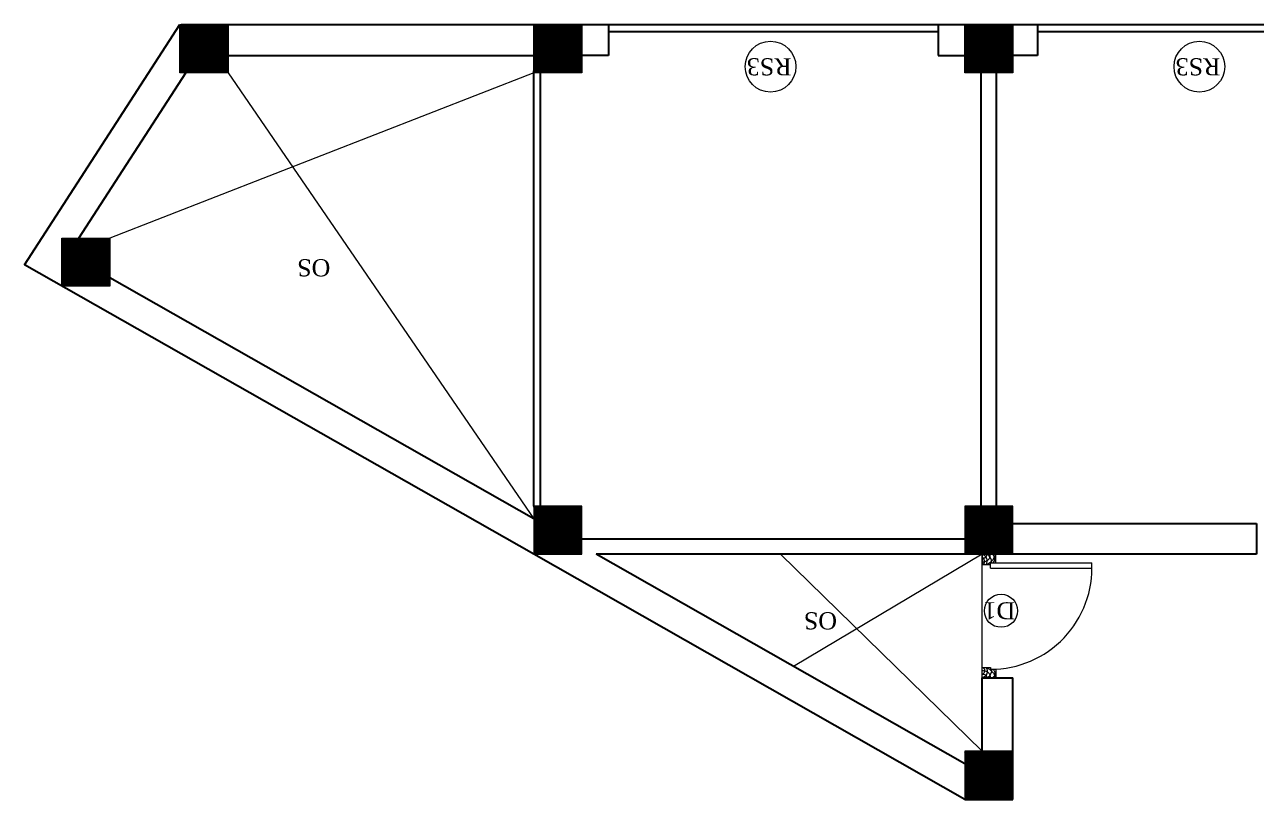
# Model space of a CAD drawing. Header units: inches. Extents: x 4069 to 291496, y -47643 to 12535.
# Drawn here: x 133757.4 to 134116.1, y -20051.9 to -19826.3 of the extents above; entities that cross this region are included whole.
import ezdxf

# ---------------------------------------------------------------- set-up
doc = ezdxf.new("R2010")
doc.units = ezdxf.units.IN
doc.header["$LTSCALE"] = 5
doc.header["$MEASUREMENT"] = 0
doc.layers.add('A-WALL', color=7, linetype='Continuous', lineweight=9)
doc.layers.add('DOOR', color=62, linetype='Continuous', lineweight=0)
doc.layers.add('TEXT', color=6, linetype='Continuous')
doc.layers.add('WALL', color=7, linetype='Continuous')
doc.styles.add('ordinary', font='times.ttf')

# ---------------------------------------------------------------- blocks, each defined once
blk = doc.blocks.new('A$C27B36B59')
at = {"layer": 'DOOR'}
for p, q in [((0, 4), (0, 0)), ((2.5, 4), (0, 4)), ((2.5, 2.5), (2.5, 4)), ((0, 0), (3, 0)), ((3, 2.5), (2.5, 2.5)), ((3, 0), (3, 2.5))]:
    blk.add_line(p, q, dxfattribs=at)
for centre, radius, start, end in [((-1.4, -0.54), 4.75, 22.1411, 72.838), ((1.34, 2.09), 1.64, 45.138, 144.8948), ((2.21, 0.3), 2.49, 83.3149, 152.658), ((0.13, 0.37), 2.05, 349.4875, 93.6805), ((1.96, -0.47), 2.01, 58.7447, 166.495), ((-0.06, 0.32), 1.13, 343.542, 86.947), ((2.08, -0.4), 1.17, 38.2816, 160.1519)]:
    blk.add_arc(centre, radius, start, end, dxfattribs=at)
blk = doc.blocks.new('D2')
at = {"layer": 'DOOR'}
for p, q in [((74473.95, 24047.59), (74473.95, 24018.09)), ((74473.95, 24047.59), (74475.45, 24047.59)), ((74475.45, 24047.59), (74475.45, 24018.13))]:
    blk.add_line(p, q, dxfattribs=at)
blk.add_arc((74473.95, 24047.59), 29.5, 180, 272.9146, dxfattribs=at)
at = {"layer": 'DOOR', "xscale": -1, "rotation": 180}
blk.add_blockref('A$C27B36B59', (74441.95, 24050.09), dxfattribs=at)
at = {"layer": 'DOOR', "rotation": 180}
blk.add_blockref('A$C27B36B59', (74477.95, 24050.09), dxfattribs=at)

msp = doc.modelspace()

# ---------------------------------------------------------------- hatches: boundary and pattern name
at = {"layer": 'A-WALL', "ltscale": 5}
h = msp.add_hatch(dxfattribs=at)
h.set_pattern_fill('ANSI31', color=256, angle=180)
h.set_pattern_definition([(225, (158348.31196, -18336.53164), (0.08838834765, -0.08838834765), [])])
h.paths.add_polyline_path([(133816.61283, -19840.25278), (133816.61283, -19826.25278), (133802.61283, -19826.25278), (133802.61283, -19840.25278)])
h = msp.add_hatch(dxfattribs=at)
h.set_pattern_fill('ANSI31', color=256, angle=180)
h.set_pattern_definition([(225, (158451.32123, -18336.53164), (0.08838834765, -0.08838834765), [])])
h.paths.add_polyline_path([(133919.62209, -19840.25278), (133919.62209, -19826.25278), (133905.62209, -19826.25278), (133905.62209, -19840.25278)])
h = msp.add_hatch(dxfattribs=at)
h.set_pattern_fill('ANSI31', color=256, angle=180)
h.set_pattern_definition([(225, (158576.88802, -18336.53164), (0.08838834765, -0.08838834765), [])])
h.paths.add_polyline_path([(134045.18888, -19840.25278), (134045.18888, -19826.25278), (134031.18888, -19826.25278), (134031.18888, -19840.25278)])
h = msp.add_hatch(dxfattribs=at)
h.set_pattern_fill('ANSI31', color=256, angle=180)
h.set_pattern_definition([(225, (158313.93458, -18398.71111), (0.08838834765, -0.08838834765), [])])
h.paths.add_polyline_path([(133782.23545, -19902.43226), (133782.23545, -19888.43226), (133768.23545, -19888.43226), (133768.23545, -19902.43226)])
h = msp.add_hatch(dxfattribs=at)
h.set_pattern_fill('ANSI31', color=256, angle=180)
h.set_pattern_definition([(225, (158451.32123, -18327.81397), (0.08838834765, -0.08838834765), [])])
h.paths.add_polyline_path([(133905.62209, -19966.53511), (133905.62209, -19980.53511), (133919.62209, -19980.53511), (133919.62209, -19966.53511)])
h = msp.add_hatch(dxfattribs=at)
h.set_pattern_fill('ANSI31', color=256, angle=180)
h.set_pattern_definition([(225, (158467.2669, -18327.81397), (0.08838834765, -0.08838834765), [])])
h.paths.add_polyline_path([(134045.18888, -19966.53511), (134031.18888, -19966.53511), (134031.18888, -19980.53511), (134045.18888, -19980.53511)])
h = msp.add_hatch(dxfattribs=at)
h.set_pattern_fill('ANSI31', color=256, angle=180)
h.set_pattern_definition([(225, (158467.2669, -18399.19736), (0.08838834765, -0.08838834765), [])])
h.paths.add_polyline_path([(134045.18888, -20037.91851), (134031.18888, -20037.91851), (134031.18888, -20051.91851), (134045.18888, -20051.91851)])

# ---------------------------------------------------------------- linework, layer by layer
at = {"layer": 'A-WALL', "lineweight": 30}
for p, q in [((133757.37621, -19896.25889), (133802.61283, -19826.25278)), ((133802.93592, -19826.25278), (134169.73154, -19826.25278)), ((133927.40549, -19826.25278), (133927.40549, -19835.25278)), ((133927.40549, -19828.25278), (134023.40549, -19828.25278)), ((134023.40549, -19826.25278), (134023.40549, -19835.25278)), ((134052.29432, -19826.25278), (134052.29432, -19835.25278)), ((134052.29432, -19828.25278), (134148.29432, -19828.25278)), ((133816.61283, -19835.25278), (133905.62209, -19835.25278)), ((133927.40549, -19835.25278), (133919.62209, -19835.25278)), ((134023.40549, -19835.25278), (134031.18888, -19835.25278)), ((134052.29432, -19835.25278), (134045.18888, -19835.25278)), ((133773.14912, -19888.43226), (133804.28177, -19840.25278)), ((133905.62209, -19966.53511), (133905.62209, -19839.75278)), ((133907.62209, -19966.53511), (133907.62209, -19839.75278)), ((134035.93888, -19966.53511), (134035.93888, -19840.25278)), ((134040.43888, -19966.53511), (134040.43888, -19840.25278)), ((133905.62209, -19980.53511), (133757.37621, -19896.25889)), ((133905.62209, -19970.18245), (133782.23545, -19900.03845)), ((134045.18888, -19971.53511), (134116.07515, -19971.53511)), ((134116.07515, -19971.53511), (134116.07515, -19980.53511)), ((133919.62209, -19976.03511), (134031.18888, -19976.03511)), ((134031.18888, -20051.91851), (133905.62209, -19980.53511)), ((134031.18888, -20041.56585), (133923.83292, -19980.53511)), ((134031.18888, -19980.53511), (133923.83292, -19980.53511)), ((134116.07515, -19980.53511), (134045.18888, -19980.53511)), ((134036.18888, -20037.91851), (134036.18888, -20016.53511)), ((134036.18888, -20016.53511), (134045.18888, -20016.53511)), ((134045.18888, -20051.91851), (134045.18888, -20016.53511)), ((134031.18888, -20051.91851), (134045.18888, -20051.91851))]:
    msp.add_line(p, q, dxfattribs=at)
at = {"layer": 'A-WALL', "ltscale": 5}
for p, q in [((133927.40549, -19828.25278), (134023.40549, -19828.25278)), ((133905.62209, -19840.25278), (133782.23545, -19888.43226)), ((133816.61283, -19840.25278), (133905.62209, -19970.18245)), ((134036.18888, -20037.91851), (133977.5109, -19980.53511)), ((134036.18888, -19980.53511), (133981.24019, -20013.17054)), ((134036.18888, -20016.53511), (134036.18888, -19980.53511))]:
    msp.add_line(p, q, dxfattribs=at)
for points in [[(133816.61283, -19840.25278), (133802.61283, -19840.25278), (133802.61283, -19826.25278), (133816.61283, -19826.25278)], [(133919.62209, -19840.25278), (133905.62209, -19840.25278), (133905.62209, -19826.25278), (133919.62209, -19826.25278)], [(134045.18888, -19840.25278), (134031.18888, -19840.25278), (134031.18888, -19826.25278), (134045.18888, -19826.25278)], [(133782.23545, -19902.43226), (133768.23545, -19902.43226), (133768.23545, -19888.43226), (133782.23545, -19888.43226)], [(133919.62209, -19966.53511), (133905.62209, -19966.53511), (133905.62209, -19980.53511), (133919.62209, -19980.53511)], [(134045.18888, -19966.53511), (134031.18888, -19966.53511), (134031.18888, -19980.53511), (134045.18888, -19980.53511)], [(134045.18888, -20037.91851), (134031.18888, -20037.91851), (134031.18888, -20051.91851), (134045.18888, -20051.91851)]]:
    msp.add_lwpolyline(points, close=True, dxfattribs=at)
for centre, radius in [((133974.58614, -19838.49711), 7.38406), ((134099.47497, -19838.49711), 7.38406), ((134041.72245, -19996.98272), 4.82435)]:
    msp.add_circle(centre, radius, dxfattribs=at)

# ---------------------------------------------------------------- block references
at = {"layer": 'WALL', "color": 2, "linetype": 'ByBlock', "rotation": 90.00000000018318}
msp.add_blockref('D2', (158086.2768, -94458.48634), dxfattribs=at)

# ---------------------------------------------------------------- texts
at = {"layer": 'TEXT', "style": 'ordinary'}
for s, p in [('RS3', (133980.70366, -19836.05299)), ('RS3', (134105.59249, -19836.05299)), ('OS', (133846.40056, -19894.59319)), ('OS', (133993.95324, -19997.42385)), ('D1', (134045.84646, -19994.48813))]:
    msp.add_text(s, height=5, rotation=180, dxfattribs=at).set_placement(p)

doc.saveas('drawing.dxf')
